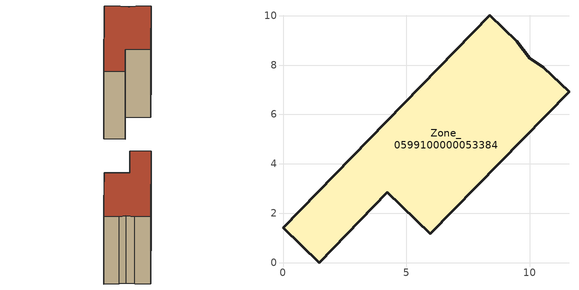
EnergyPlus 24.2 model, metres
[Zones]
Zone_0599100000053384
 floor ground (C_G): 4.23,2.85 1.46,0 0,1.42 8.38,10.01 9.47,8.95 9.98,8.28 10.54,7.92 11.58,6.91 5.97,1.16 z0
 wall outside (C_F): 8.38,10.01 0,1.42 1.46,0 4.23,2.85 5.97,1.16 11.58,6.91 10.54,7.92 9.98,8.28 9.47,8.95 8.38,10.01 z0:7.47
 roof outside (C_R): 11.58,6.91 10.54,7.92 9.98,8.28 9.47,8.95 8.38,10.01 0,1.42 1.46,0 4.23,2.85 5.97,1.16 z7.47
[BUILDING]
Pand.0599100000053384: North Axis=0; Terrain=City; Loads Convergence Tolerance Value=0.04; Temperature Convergence Tolerance Value=0.4; Solar Distribution=FullExterior; Maximum Number of Warmup Days=25; Minimum Number of Warmup Days=1
[Site:Location]
Rotterdam.The.Hague.AP_ZH_NLD Design_Conditions: Latitude=51.96; Longitude=4.45; Time Zone=1; Elevation=-4.5
[SITE:GROUNDTEMPERATURE:BUILDINGSURFACE]
18, 18, 18, 18, 18, 18, 18, 18, 18, 18, 18, 18
[MATERIAL] Thermal Absorptance=0.9; Solar Absorptance=0.7; Visible Absorptance=0.7
Name | Roughness | Thickness | Conductivity | Density | Specific Heat
G.TI.1946 | MediumSmooth | 0.15 | 1 | 540 | 1210
F.TI.1946 | Rough | 0.3 | 0.857143 | 1920 | 840
R.TI.1946 | MediumRough | 0.2 | 0.1 | 1500 | 1000
[CONSTRUCTION]
C_G: G.TI.1946
C_F: F.TI.1946
C_R: R.TI.1946
[ZONE]
Zone_0599100000053384: Type=1; Multiplier=1; Ceiling Height=Autocalculate; Volume=Autocalculate; Floor Area=autocalculate; Part of Total Floor Area=Yes
[ZONEINFILTRATION:DESIGNFLOWRATE]
Infil_Zone_0599100000053384: Zone or ZoneList or Space or SpaceList=Zone_0599100000053384; Schedule=AlwaysOn; Design Flow Rate Calculation Method=Flow/Area; Flow Rate per Floor Area=0.003; Constant Term Coefficient=1; Temperature Term Coefficient=0; Velocity Term Coefficient=0; Velocity Squared Term Coefficient=0
[HVACTEMPLATE:ZONE:IDEALLOADSAIRSYSTEM]
Zone_0599100000053384: Maximum Heating Supply Air Temperature=50; Minimum Cooling Supply Air Temperature=13; Maximum Heating Supply Air Humidity Ratio=0.0156; Minimum Cooling Supply Air Humidity Ratio=0.0077; Heating Limit=NoLimit; Cooling Limit=NoLimit; Dehumidification Control Type=ConstantSensibleHeatRatio; Cooling Sensible Heat Ratio=0.7; Dehumidification Setpoint=60; Humidification Control Type=None; Humidification Setpoint=30; Outdoor Air Method=None; Outdoor Air Flow Rate per Person=0.00944; Outdoor Air Flow Rate per Zone Floor Area=0; Outdoor Air Flow Rate per Zone=0; Demand Controlled Ventilation Type=None; Outdoor Air Economizer Type=NoEconomizer; Heat Recovery Type=None; Sensible Heat Recovery Effectiveness=0.7; Latent Heat Recovery Effectiveness=0.65
[ZONECONTROL:THERMOSTAT]
ThermostatControl_Zone_0599100000053384: Zone or ZoneList=Zone_0599100000053384; Control Type Schedule=DualSetpointControlType; Control 1=Thermostat_Zone_0599100000053384; Temperature Difference Between Cutout And Setpoint=0
[THERMOSTATSETPOINT:DUALSETPOINT]
Thermostat_Zone_0599100000053384: Heating Setpoint Temperature Schedule=HeatingSetpoint_Zone_0599100000053384; Cooling Setpoint Temperature Schedule=CoolingSetpoint_Zone_0599100000053384
[SCHEDULE:COMPACT]
HeatingSetpoint_Zone_0599100000053384: Through: 12/31, For: AllDays, Until: 24:00, 21
CoolingSetpoint_Zone_0599100000053384: Through: 12/31, For: AllDays, Until: 24:00, 24
DualSetpointControlType: Through: 12/31, For: AllDays, Until: 24:00, 4
AlwaysOn: Through: 12/31, For: AllDays, Until: 24:00, 1
